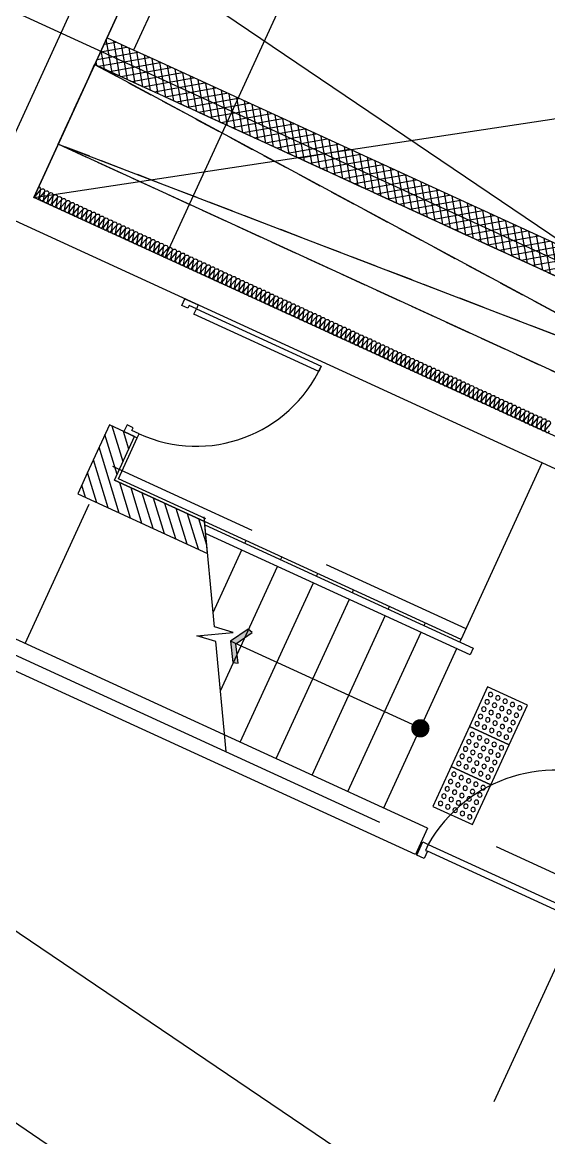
# Model space of a CAD drawing. Header units: millimetres. Extents: x -21000 to 567700, y 435000 to 850800.
# Drawn here: x 47609 to 51210, y 725484 to 733119 of the extents above; entities that cross this region are included whole.
import ezdxf
from ezdxf.xclip import XClip

# ---------------------------------------------------------------- set-up
doc = ezdxf.new("R2010")
doc.units = ezdxf.units.MM
doc.header["$LTSCALE"] = 700
doc.header["$XCLIPFRAME"] = 2
for name, pattern in [('AB_Pbase$0$AB_Pbase$0$CEN', [62, 60, -1, 0, -1]), ('AB_Pbase$0$HID', [2.3, 1.5, -0.8]), ('AB_Pbase$0$HIDDEN1', [0.375, 0.25, -0.125]), ('AB_Pbase$0$주차장기둥$0$CEN', [62, 60, -1, 0, -1])]:
    doc.linetypes.add(name, pattern=pattern)
doc.layers.get('0').update_dxf_attribs({"color": 2})
for name, color, linetype in [('AB_Pbase$0$A-09-계단', 4, 'Continuous'), ('AB_Pbase$0$AA-XXXX-CNTL', 1, 'Continuous'), ('AB_Pbase$0$AB_Pbase$0$CEN', 1, 'AB_Pbase$0$AB_Pbase$0$CEN'), ('AB_Pbase$0$AB_Pbase$0$DOOR', 4, 'Continuous'), ('AB_Pbase$0$AB_Pbase$0$ELE8', 8, 'Continuous'), ('AB_Pbase$0$AB_Pbase$0$WIN', 4, 'Continuous'), ('AB_Pbase$0$AB_Pbase$0$WIN1', 1, 'Continuous'), ('AB_Pbase$0$AB_Pbase$0$지하벽체', 7, 'Continuous'), ('AB_Pbase$0$AB_Shops$0$FIN', 6, 'Continuous'), ('AB_Pbase$0$da-open con', 1, 'Continuous'), ('AB_Pbase$0$da-open hid', 8, 'AB_Pbase$0$HIDDEN1'), ('AB_Pbase$0$DOOR', 4, 'Continuous'), ('AB_Pbase$0$FIN', 6, 'Continuous'), ('AB_Pbase$0$HAT', 8, 'Continuous'), ('AB_Pbase$0$HAT-BR', 5, 'Continuous'), ('AB_Pbase$0$hid', 7, 'AB_Pbase$0$HID'), ('AB_Pbase$0$INS', 8, 'Continuous'), ('AB_Pbase$0$LEAD', 7, 'Continuous'), ('AB_Pbase$0$STAIR', 6, 'Continuous'), ('AB_Pbase$0$WAL', 3, 'Continuous'), ('AB_Pbase$0$점자블럭', 5, 'Continuous'), ('AB_Pbase$0$주차장기둥$0$CEN_P', 244, 'AB_Pbase$0$주차장기둥$0$CEN'), ('MAK2', 7, 'Continuous')]:
    doc.layers.add(name, color=color, linetype=linetype)
doc.layers.add('AB_Pbase$0$AB_Pbase_지하1층_구조도void$0$DEF_TEXT', color=221, linetype='Continuous', plot=False)

# ---------------------------------------------------------------- blocks, each defined once
blk = doc.blocks.new('AB_Pbase$0$AB_Pbase$0$A$C2B26199C')
at = {"layer": 'AB_Pbase$0$AB_Pbase$0$ELE8'}
for p, q in [((1054.9, 1011), (1054.9, 2001)), ((1099.9, 2016), (1099.9, 1036))]:
    blk.add_line(p, q, dxfattribs=at)
at = {"layer": 'AB_Pbase$0$AB_Pbase$0$WIN'}
for points in [[(1054.9, 2001), (999.9, 2001), (999.9, 2056), (1099.9, 2056), (1099.9, 2016), (1054.9, 2016)], [(1054.9, 1011), (999.9, 1011), (999.9, 956), (1099.9, 956), (1099.9, 996), (1054.9, 996)], [(1099.9, 996), (1099.9, 1036), (2019.9, 1036), (2019.9, 996)]]:
    blk.add_lwpolyline(points, close=True, dxfattribs=at)
at = {"layer": 'AB_Pbase$0$AB_Pbase$0$WIN1'}
blk.add_arc((1010, 1010), 1010, 359.20495, 84.89349, dxfattribs=at)
blk = doc.blocks.new('AB_Pbase$0$점자블럭')
at = {"layer": 'AB_Pbase$0$점자블럭', "extrusion": (0, 0, -1)}
blk.add_lwpolyline([(0, 0), (300, 0), (300, 300), (0, 300)], close=True, dxfattribs=at)
at = {"layer": 'AB_Pbase$0$점자블럭', "color": 250}
for centre in [(-260, 260), (-205, 260), (-150, 260), (-95, 260), (-40, 260), (-260, 205), (-260, 150), (-205, 205), (-205, 150), (-150, 205), (-150, 150), (-95, 205), (-95, 150), (-40, 205), (-40, 150), (-260, 95), (-205, 95), (-150, 95), (-95, 95), (-40, 95), (-260, 40), (-205, 40), (-150, 40), (-95, 40), (-40, 40)]:
    blk.add_circle(centre, 15, dxfattribs=at)
blk = doc.blocks.new('AB_Pbase$0$D1000', base_point=(743247.5, 415396.9))
at = {"layer": 'AB_Pbase$0$DOOR'}
for points in [[(743317.5, 415396.9), (743277.5, 415396.9), (743277.5, 416336.9), (743317.5, 416336.9)], [(743277.5, 415396.9), (743277.5, 415341.9), (743297.5, 415341.9), (743297.5, 415296.9), (743247.5, 415296.9), (743247.5, 415396.9)], [(744217.5, 415396.9), (744217.5, 415341.9), (744197.5, 415341.9), (744197.5, 415296.9), (744247.5, 415296.9), (744247.5, 415396.9)]]:
    blk.add_lwpolyline(points, close=True, dxfattribs=at)
blk.add_arc((743277.5, 415396.9), 940, 0, 90, dxfattribs=at)
blk = doc.blocks.new('AB_Pbase$0$AB_Pbase_지하1층_골조')
for p, q in [((49755.3, 736427.8), (47687.2, 731920.9)), ((57357.8, 727483.6), (47687.2, 731920.9)), ((50298.9, 727421.8), (46163.4, 729319.4)), ((50382.3, 727603.6), (50298.9, 727421.8))]:
    blk.add_line(p, q)
blk.add_lwpolyline([(50382.3, 727603.6), (46246.8, 729501.2), (47331.2, 731864.3), (52484.5, 729499.6), (51316.8, 726954.7), (51453.1, 726892.2), (51528.2, 727055.8)])
blk = doc.blocks.new('AB_Pbase$0$주차장기둥$0$cen 1bl 지하')
at = {"layer": 'AB_Pbase$0$주차장기둥$0$CEN_P', "color": 5}
for p, q in [((-5869.5, 44398.7), (138277.3, 31606.6)), ((-6399.9, 38422.2), (137746.9, 25630))]:
    blk.add_line(p, q, dxfattribs=at)
blk = doc.blocks.new('AB_Pbase$0$주차장기둥')
at = {"rotation": 1.99999810188403}
blk.add_blockref('AB_Pbase$0$주차장기둥$0$cen 1bl 지하', (-253925.8, 27513.9), dxfattribs=at)
blk = doc.blocks.new('AB_Pbase$0$AB_Pbase_지붕층_구조도void')
for p, q in [((-1276.9, -4221.5), (7016.4, -8687.1)), ((7266.6, -8141.8), (-1527.2, -4766.9))]:
    blk.add_line(p, q)
blk.add_lwpolyline([(7266.6, -8141.8), (7016.4, -8687.1), (-1527.2, -4766.9), (-1276.9, -4221.5), (7266.6, -8141.8)])
blk = doc.blocks.new('AB_Pbase$0$AB_Pbase_지하1층_구조도void', base_point=(49381.2, 737051.4))
at = {"linetype": 'ByBlock'}
blk.add_line((47687.2, 731920.9), (69603.8, 735236.7), dxfattribs=at)
blk.add_lwpolyline([(56647.8, 728909.6), (56397.5, 728364.2), (47854, 732284.4), (48104.3, 732829.8)], close=True, dxfattribs=at)
for points in [[(56397.5, 728364.2), (48104.3, 732829.8)], [(47854, 732284.4), (56647.8, 728909.6)]]:
    blk.add_lwpolyline(points, dxfattribs=at)
at = {"layer": 'AB_Pbase$0$AB_Pbase_지하1층_구조도void$0$DEF_TEXT'}
for p, q in [((47687.2, 731920.9), (49755.3, 736427.8)), ((57903.1, 727233.3), (47687.2, 731920.9))]:
    blk.add_line(p, q, dxfattribs=at)
blk = doc.blocks.new('AB_Pbase')
at = {"layer": 'AB_Pbase$0$HAT'}
h = blk.add_hatch(dxfattribs=at)
h.set_pattern_fill('NET', color=256, scale=15, angle=100)
h.paths.add_polyline_path([(48104.3, 732829.8), (52535.1, 730796.7), (52151.4, 729960.5), (52333.2, 729877.1), (52716.9, 730713.3), (56639.1, 728913.6), (56264.1, 728073.4), (58009.2, 727272.7), (54371.1, 719342.3), (54552.8, 719259), (56646.2, 723821.7), (57691.3, 723342.2), (57745.5, 723460.4), (60717.2, 722097.1), (58958, 719496), (59123.7, 719383.9), (62204.9, 723939.8), (62039.2, 724051.9), (60830.7, 722265), (57874.4, 723621.3), (58529, 725048.3), (57438.3, 725548.7), (58274.4, 727371), (56529.3, 728171.8), (56913, 729007.9), (48505.8, 732865.6), (48432.5, 732899.2), (48306.4, 732957.1), (48324, 732949), (48187.7, 733011.6)])
h.paths.add_polyline_path([(57354.9, 725366.9), (56729.5, 724003.5)], flags=0)
h.paths.add_polyline_path([(57354.9, 725366.9), (56729.5, 724003.5)], flags=16)
h.paths.add_polyline_path([(56729.5, 724003.5), (57354.9, 725366.9), (58263.9, 724949.9), (57638.4, 723586.5)], flags=16)
at = {"layer": 'AB_Pbase$0$HAT-BR'}
h = blk.add_hatch(dxfattribs=at)
h.set_pattern_fill('ANSI31', color=256, scale=20, angle=62)
edge = h.paths.add_edge_path()
edge.add_line((48239.8, 729984), (48377.4, 730283.9))
edge.add_line((48377.4, 730283.9), (48204.7, 730363.2))
edge.add_line((48204.7, 730363.2), (48067.1, 730063.2))
edge.add_line((48067.1, 730063.2), (47987.9, 729890.6))
edge.add_line((47987.9, 729890.6), (48876.3, 729482.9))
edge.add_line((48876.3, 729482.9), (48855.8, 729701.3))
edge.add_line((48855.8, 729701.3), (48239.8, 729984))
edge.add_line((48239.8, 729984), (48855.8, 729701.3))
h.paths.add_polyline_path([(47485.7, 731793.4), (47403.9, 731830.9), (46319.6, 729467.8), (46401.4, 729430.3)])
h = blk.add_hatch(dxfattribs=at)
h.set_pattern_fill('ANSI31', color=256, scale=20, angle=145)
edge = h.paths.add_edge_path()
edge.add_line((56186.6, 723972), (54823.3, 724597.6))
edge.add_line((54823.3, 724597.6), (54543.8, 723988.7))
edge.add_line((54543.8, 723988.7), (53316.8, 724551.7))
edge.add_line((53316.8, 724551.7), (53358.5, 724642.6))
edge.add_line((53358.5, 724642.6), (54403.8, 724163))
edge.add_line((54403.8, 724163), (54724.9, 724862.8))
edge.add_line((54724.9, 724862.8), (54906.7, 724779.4))
edge.add_line((54906.7, 724779.4), (55215.3, 725452))
edge.add_line((55215.3, 725452), (55397.1, 725368.5))
edge.add_line((55397.1, 725368.5), (55088.5, 724696))
edge.add_line((55088.5, 724696), (56270, 724153.8))
edge.add_line((56270, 724153.8), (56186.6, 723972))
edge.add_line((54651.1, 721584.9), (54688.7, 721666.7))
edge.add_line((54688.7, 721666.7), (52543.7, 722650.9))
edge.add_line((52543.7, 722650.9), (52960.7, 723559.8))
edge.add_line((52960.7, 723559.8), (52878.9, 723597.3))
edge.add_line((52878.9, 723597.3), (52274.2, 722279.5))
edge.add_line((52274.2, 722279.5), (52356, 722241.9))
edge.add_line((52356, 722241.9), (52506.2, 722569.1))
edge.add_line((52506.2, 722569.1), (54651.1, 721584.9))
edge.add_line((50380.4, 718032.3), (49698.7, 718345.1))
edge.add_line((49698.7, 718345.1), (49661.2, 718263.3))
edge.add_line((49661.2, 718263.3), (50342.9, 717950.5))
edge.add_line((49717.3, 716587.2), (49035.6, 716899.9))
edge.add_line((49035.6, 716899.9), (48998.1, 716818.1))
edge.add_line((48998.1, 716818.1), (49679.8, 716505.4))
h.paths.add_polyline_path([(53882.4, 725568.4), (53800.6, 725606), (53963.3, 725960.4), (53581.5, 726135.6), (53619.1, 726217.4), (54000.8, 726042.2), (55047.6, 728323.5), (55129.4, 728286)])
h.paths.add_polyline_path([(42881, 697708.1), (42799.2, 697745.6), (45343.1, 703289.8), (45424.9, 703252.3)])
edge = h.paths.add_edge_path()
edge.add_line((50380.4, 718032.3), (50342.9, 717950.5))
edge.add_line((49717.3, 716587.2), (49679.8, 716505.4))
edge.add_line((51013.4, 715431.3), (48469.4, 709887.1))
edge.add_line((48469.4, 709887.1), (48387.6, 709924.7))
edge.add_line((48387.6, 709924.7), (50931.6, 715468.9))
edge.add_line((50931.6, 715468.9), (51013.4, 715431.3))
edge.add_line((48219.2, 709341.8), (45675.2, 703797.6))
edge.add_line((45675.2, 703797.6), (45593.4, 703835.1))
edge.add_line((45593.4, 703835.1), (48137.4, 709379.3))
edge.add_line((48137.4, 709379.3), (48219.2, 709341.8))
at = {"layer": 'AB_Pbase$0$A-09-계단'}
for p, q in [((50612, 728895.5), (48855.8, 729701.3)), ((49131.3, 729552.9), (49139.6, 729571.1)), ((48914.1, 729079.6), (49110.4, 729507.5)), ((49376.6, 729440.3), (49385, 729458.5)), ((48964.4, 728542), (49355.8, 729394.9)), ((49622, 729327.7), (49630.4, 729345.9)), ((49100.7, 728191.6), (49601.2, 729282.3)), ((49867.4, 729215.1), (49875.8, 729233.3)), ((49346.1, 728079), (49846.6, 729169.7)), ((50112.8, 729102.5), (50121.2, 729120.7)), ((49591.5, 727966.4), (50092, 729057.1)), ((50358.2, 728989.9), (50366.6, 729008.1)), ((48836.1, 728909.8), (48842.2, 728923)), ((49836.9, 727853.8), (50337.4, 728944.5)), ((50082.3, 727741.2), (50582.8, 728831.9))]:
    blk.add_line(p, q, dxfattribs=at)
blk.add_lwpolyline([(50603.6, 728877.3), (50612, 728895.5), (51166.7, 730104.3)], dxfattribs=at)
at = {"layer": 'AB_Pbase$0$AA-XXXX-CNTL'}
for p, q in [((47100.8, 733400.3), (57121.9, 728802)), ((50838.6, 725732.8), (53178.3, 730831.7))]:
    blk.add_line(p, q, dxfattribs=at)
at = {"layer": 'AB_Pbase$0$AB_Pbase$0$CEN'}
for p, q in [((48643.3, 734723.8), (30212, 694556)), ((44176.7, 730341), (50052.1, 727645.1)), ((50851, 727476.5), (54441.5, 725829))]:
    blk.add_line(p, q, dxfattribs=at)
at = {"layer": 'AB_Pbase$0$AB_Pbase$0$지하벽체'}
blk.add_line((50382.3, 727603.6), (50298.9, 727421.8), dxfattribs=at)
at = {"layer": 'AB_Pbase$0$AB_Shops$0$FIN'}
blk.add_lwpolyline([(48864.2, 729719.5), (48266.3, 729993.8), (48395.6, 730275.6)], dxfattribs=at)
at = {"layer": 'AB_Pbase$0$FIN'}
blk.add_line((49879.9, 736220), (48369.5, 732928.2), dxfattribs=at)
at = {"layer": 'AB_Pbase$0$hid'}
for p, q in [((50645.3, 728968.2), (48191.4, 730094.2)), ((47628.3, 728867.3), (48120.5, 729939.7))]:
    blk.add_line(p, q, dxfattribs=at)
at = {"layer": 'AB_Pbase$0$INS'}
blk.add_lwpolyline([(47720.4, 731993.2, -0.58953), (47729.2, 731968.8), (47700.4, 731935.8, 1.337394), (47726.2, 731923.9), (47732.5, 731967.3, -1.337395), (47758.3, 731955.5), (47729.5, 731922.4, 1.337395), (47755.3, 731910.6), (47761.6, 731954, -1.337395), (47787.4, 731942.1), (47758.6, 731909.1, 1.337395), (47784.4, 731897.3), (47790.7, 731940.6, -1.337394), (47816.5, 731928.8), (47787.7, 731895.8, 1.337394), (47813.5, 731883.9), (47819.8, 731927.3, -1.337394), (47845.6, 731915.4), (47816.8, 731882.4, 1.337394), (47842.6, 731870.6), (47848.8, 731913.9, -1.337394), (47874.7, 731902.1), (47845.9, 731869.1, 1.337394), (47871.7, 731857.2), (47877.9, 731900.6, -1.337394), (47903.7, 731888.8), (47875, 731855.7, 1.337394), (47900.8, 731843.9), (47907, 731887.3, -1.337394), (47932.8, 731875.4), (47904, 731842.4, 1.337394), (47929.8, 731830.5), (47936.1, 731873.9, -1.337395), (47961.9, 731862.1), (47933.1, 731829, 1.337395), (47958.9, 731817.2), (47965.2, 731860.6, -1.337395), (47991, 731848.7), (47962.2, 731815.7, 1.337394), (47988, 731803.9), (47994.3, 731847.2, -1.337394), (48020.1, 731835.4), (47991.3, 731802.4, 1.337394), (48017.1, 731790.5), (48023.4, 731833.9, -1.337394), (48049.2, 731822), (48020.4, 731789, 1.337394), (48046.2, 731777.2), (48052.4, 731820.5, -1.337395), (48078.3, 731808.7), (48049.5, 731775.7, 1.337395), (48075.3, 731763.8), (48081.5, 731807.2, -1.337394), (48107.3, 731795.4), (48078.5, 731762.3, 1.337395), (48104.4, 731750.5), (48110.6, 731793.9, -1.337395), (48136.4, 731782), (48107.6, 731749, 1.337394), (48133.4, 731737.1), (48139.7, 731780.5, -1.337394), (48165.5, 731768.7), (48136.7, 731735.6, 1.337394), (48162.5, 731723.8), (48168.8, 731767.2, -1.337395), (48194.6, 731755.3), (48165.8, 731722.3, 1.337394), (48191.6, 731710.5), (48197.9, 731753.8, -1.337394), (48223.7, 731742), (48194.9, 731709, 1.337395), (48220.7, 731697.1), (48227, 731740.5, -1.337395), (48252.8, 731728.6), (48224, 731695.6, 1.337394), (48249.8, 731683.8), (48256, 731727.1, -1.337394), (48281.9, 731715.3), (48253.1, 731682.3, 1.337394), (48278.9, 731670.4), (48285.1, 731713.8, -1.337395), (48310.9, 731702), (48282.1, 731668.9, 1.337395), (48308, 731657.1), (48314.2, 731700.5, -1.337395), (48340, 731688.6), (48311.2, 731655.6, 1.337395), (48337, 731643.7), (48343.3, 731687.1, -1.337395), (48369.1, 731675.3), (48340.3, 731642.2, 1.337395), (48366.1, 731630.4), (48372.4, 731673.8, -1.337394), (48398.2, 731661.9), (48369.4, 731628.9, 1.337394), (48395.2, 731617.1), (48401.5, 731660.4, -1.337394), (48427.3, 731648.6), (48398.5, 731615.5, 1.337395), (48424.3, 731603.7), (48430.6, 731647.1, -1.337395), (48456.4, 731635.2), (48427.6, 731602.2, 1.337395), (48453.4, 731590.4), (48459.6, 731633.7, -1.337394), (48485.4, 731621.9), (48456.7, 731588.9, 1.337394), (48482.5, 731577), (48488.7, 731620.4, -1.337394), (48514.5, 731608.6), (48485.7, 731575.5, 1.337394), (48511.6, 731563.7), (48517.8, 731607, -1.337394), (48543.6, 731595.2), (48514.8, 731562.2, 1.337394), (48540.6, 731550.3), (48546.9, 731593.7, -1.337394), (48572.7, 731581.9), (48543.9, 731548.8, 1.337394), (48569.7, 731537), (48576, 731580.4, -1.337394), (48601.8, 731568.5), (48573, 731535.5, 1.337394), (48598.8, 731523.7), (48605.1, 731567, -1.337395), (48630.9, 731555.2), (48602.1, 731522.1, 1.337395), (48627.9, 731510.3), (48634.2, 731553.7, -1.337395), (48660, 731541.8), (48631.2, 731508.8, 1.337394), (48657, 731497), (48663.2, 731540.3, -1.337394), (48689, 731528.5), (48660.3, 731495.5, 1.337394), (48686.1, 731483.6), (48692.3, 731527, -1.337395), (48718.1, 731515.2), (48689.3, 731482.1, 1.337395), (48715.1, 731470.3), (48721.4, 731513.6, -1.337394), (48747.2, 731501.8), (48718.4, 731468.8, 1.337394), (48744.2, 731456.9), (48750.5, 731500.3, -1.337394), (48776.3, 731488.5), (48747.5, 731455.4, 1.337395), (48773.3, 731443.6), (48779.6, 731487, -1.337395), (48805.4, 731475.1), (48776.6, 731442.1, 1.337395), (48802.4, 731430.2), (48808.7, 731473.6, -1.337395), (48834.5, 731461.8), (48805.7, 731428.7, 1.337395), (48831.5, 731416.9), (48837.8, 731460.3, -1.337394), (48863.6, 731448.4), (48834.8, 731415.4, 1.337395), (48860.6, 731403.6), (48866.8, 731446.9, -1.337394), (48892.6, 731435.1), (48863.9, 731402.1, 1.337394), (48889.7, 731390.2), (48895.9, 731433.6, -1.337394), (48921.7, 731421.7), (48892.9, 731388.7, 1.337394), (48918.7, 731376.9), (48925, 731420.2, -1.337394), (48950.8, 731408.4), (48922, 731375.4, 1.337394), (48947.8, 731363.5), (48954.1, 731406.9, -1.337394), (48979.9, 731395.1), (48951.1, 731362, 1.337394), (48976.9, 731350.2), (48983.2, 731393.6, -1.337394), (49009, 731381.7), (48980.2, 731348.7, 1.337394), (49006, 731336.8), (49012.3, 731380.2, -1.337394), (49038.1, 731368.4), (49009.3, 731335.3, 1.337394), (49035.1, 731323.5), (49041.3, 731366.9, -1.337394), (49067.2, 731355), (49038.4, 731322, 1.337394), (49064.2, 731310.2), (49070.4, 731353.5, -1.337395), (49096.2, 731341.7), (49067.5, 731308.7, 1.337395), (49093.3, 731296.8), (49099.5, 731340.2, -1.337394), (49125.3, 731328.3), (49096.5, 731295.3, 1.337394), (49122.3, 731283.5), (49128.6, 731326.8, -1.337394), (49154.4, 731315), (49125.6, 731282, 1.337394), (49151.4, 731270.1), (49157.7, 731313.5, -1.337395), (49183.5, 731301.7), (49154.7, 731268.6, 1.337394), (49180.5, 731256.8), (49186.8, 731300.2, -1.337394), (49212.6, 731288.3), (49183.8, 731255.3, 1.337394), (49209.6, 731243.4), (49215.9, 731286.8, -1.337395), (49241.7, 731275), (49212.9, 731241.9, 1.337394), (49238.7, 731230.1), (49244.9, 731273.5, -1.337394), (49270.8, 731261.6), (49242, 731228.6, 1.337394), (49267.8, 731216.8), (49274, 731260.1, -1.337395), (49299.8, 731248.3), (49271.1, 731215.3, 1.337395), (49296.9, 731203.4), (49303.1, 731246.8, -1.337395), (49328.9, 731234.9), (49300.1, 731201.9, 1.337395), (49325.9, 731190.1), (49332.2, 731233.4, -1.337395), (49358, 731221.6), (49329.2, 731188.6, 1.337395), (49355, 731176.7), (49361.3, 731220.1, -1.337395), (49387.1, 731208.3), (49358.3, 731175.2, 1.337395), (49384.1, 731163.4), (49390.4, 731206.8, -1.337394), (49416.2, 731194.9), (49387.4, 731161.9, 1.337394), (49413.2, 731150), (49419.5, 731193.4, -1.337394), (49445.3, 731181.6), (49416.5, 731148.5, 1.337395), (49442.3, 731136.7), (49448.5, 731180.1, -1.337395), (49474.4, 731168.2), (49445.6, 731135.2, 1.337395), (49471.4, 731123.4), (49477.6, 731166.7, -1.337395), (49503.4, 731154.9), (49474.6, 731121.9, 1.337394), (49500.5, 731110), (49506.7, 731153.4, -1.337394), (49532.5, 731141.5), (49503.7, 731108.5, 1.337394), (49529.5, 731096.7), (49535.8, 731140, -1.337395), (49561.6, 731128.2), (49532.8, 731095.2, 1.337395), (49558.6, 731083.3), (49564.9, 731126.7, -1.337395), (49590.7, 731114.9), (49561.9, 731081.8, 1.337394), (49587.7, 731070), (49594, 731113.4, -1.337394), (49619.8, 731101.5), (49591, 731068.5, 1.337395), (49616.8, 731056.6), (49623.1, 731100, -1.337395), (49648.9, 731088.2), (49620.1, 731055.1, 1.337395), (49645.9, 731043.3), (49652.1, 731086.7, -1.337395), (49677.9, 731074.8), (49649.2, 731041.8, 1.337395), (49675, 731030), (49681.2, 731073.3, -1.337394), (49707, 731061.5), (49678.2, 731028.4, 1.337394), (49704.1, 731016.6), (49710.3, 731060, -1.337394), (49736.1, 731048.1), (49707.3, 731015.1, 1.337394), (49733.1, 731003.3), (49739.4, 731046.6, -1.337395), (49765.2, 731034.8), (49736.4, 731001.8, 1.337395), (49762.2, 730989.9), (49768.5, 731033.3, -1.337395), (49794.3, 731021.5), (49765.5, 730988.4, 1.337395), (49791.3, 730976.6), (49797.6, 731019.9, -1.337395), (49823.4, 731008.1), (49794.6, 730975.1, 1.337395), (49820.4, 730963.2), (49826.7, 731006.6, -1.337394), (49852.5, 730994.8), (49823.7, 730961.7, 1.337394), (49849.5, 730949.9), (49855.7, 730993.3, -1.337395), (49881.5, 730981.4), (49852.8, 730948.4, 1.337395), (49878.6, 730936.6), (49884.8, 730979.9, -1.337394), (49910.6, 730968.1), (49881.8, 730935, 1.337394), (49907.6, 730923.2), (49913.9, 730966.6, -1.337394), (49939.7, 730954.7), (49910.9, 730921.7, 1.337394), (49936.7, 730909.9), (49943, 730953.2, -1.337394), (49968.8, 730941.4), (49940, 730908.4, 1.337394), (49965.8, 730896.5), (49972.1, 730939.9, -1.337394), (49997.9, 730928.1), (49969.1, 730895, 1.337394), (49994.9, 730883.2), (50001.2, 730926.5, -1.337394), (50027, 730914.7), (49998.2, 730881.7, 1.337394), (50024, 730869.8), (50030.3, 730913.2, -1.337394), (50056.1, 730901.4), (50027.3, 730868.3, 1.337394), (50053.1, 730856.5), (50059.3, 730899.9, -1.337394), (50085.1, 730888), (50056.4, 730855, 1.337394), (50082.2, 730843.1), (50088.4, 730886.5, -1.337394), (50114.2, 730874.7), (50085.4, 730841.6, 1.337394), (50111.2, 730829.8), (50117.5, 730873.2, -1.337394), (50143.3, 730861.3), (50114.5, 730828.3, 1.337394), (50140.3, 730816.5), (50146.6, 730859.8, -1.337394), (50172.4, 730848), (50143.6, 730815, 1.337394), (50169.4, 730803.1), (50175.7, 730846.5, -1.337395), (50201.5, 730834.6), (50172.7, 730801.6, 1.337394), (50198.5, 730789.8), (50204.8, 730833.1, -1.337394), (50230.6, 730821.3), (50201.8, 730788.3, 1.337395), (50227.6, 730776.4), (50233.9, 730819.8, -1.337395), (50259.7, 730808), (50230.9, 730774.9, 1.337395), (50256.7, 730763.1), (50262.9, 730806.5, -1.337394), (50288.7, 730794.6), (50260, 730761.6, 1.337394), (50285.8, 730749.7), (50292, 730793.1, -1.337394), (50317.8, 730781.3), (50289, 730748.2, 1.337394), (50314.8, 730736.4), (50321.1, 730779.8, -1.337394), (50346.9, 730767.9), (50318.1, 730734.9, 1.337395), (50343.9, 730723.1), (50350.2, 730766.4, -1.337394), (50376, 730754.6), (50347.2, 730721.6, 1.337394), (50373, 730709.7), (50379.3, 730753.1, -1.337394), (50405.1, 730741.2), (50376.3, 730708.2, 1.337394), (50402.1, 730696.4), (50408.4, 730739.7, -1.337394), (50434.2, 730727.9), (50405.4, 730694.9, 1.337395), (50431.2, 730683), (50437.4, 730726.4, -1.337395), (50463.3, 730714.6), (50434.5, 730681.5, 1.337394), (50460.3, 730669.7), (50466.5, 730713.1, -1.337394), (50492.3, 730701.2), (50463.6, 730668.2, 1.337394), (50489.4, 730656.3), (50495.6, 730699.7, -1.337395), (50521.4, 730687.9), (50492.6, 730654.8, 1.337395), (50518.4, 730643), (50524.7, 730686.4, -1.337395), (50550.5, 730674.5), (50521.7, 730641.5, 1.337394), (50547.5, 730629.7), (50553.8, 730673, -1.337394), (50579.6, 730661.2), (50550.8, 730628.2, 1.337394), (50576.6, 730616.3), (50582.9, 730659.7, -1.337394), (50608.7, 730647.8), (50579.9, 730614.8, 1.337394), (50605.7, 730603), (50612, 730646.3, -1.337394), (50637.8, 730634.5), (50609, 730601.5, 1.337395), (50634.8, 730589.6), (50641, 730633, -1.337395), (50666.9, 730621.2), (50638.1, 730588.1, 1.337395), (50663.9, 730576.3), (50670.1, 730619.7, -1.337395), (50695.9, 730607.8), (50667.1, 730574.8, 1.337395), (50693, 730562.9), (50699.2, 730606.3, -1.337394), (50725, 730594.5), (50696.2, 730561.4, 1.337394), (50722, 730549.6), (50728.3, 730593, -1.337394), (50754.1, 730581.1), (50725.3, 730548.1, 1.337394), (50751.1, 730536.3), (50757.4, 730579.6, -1.337394), (50783.2, 730567.8), (50754.4, 730534.8, 1.337394), (50780.2, 730522.9), (50786.5, 730566.3, -1.337395), (50812.3, 730554.4), (50783.5, 730521.4, 1.337395), (50809.3, 730509.6), (50815.6, 730552.9, -1.337395), (50841.4, 730541.1), (50812.6, 730508.1, 1.337395), (50838.4, 730496.2), (50844.6, 730539.6, -1.337394), (50870.4, 730527.8), (50841.7, 730494.7, 1.337394), (50867.5, 730482.9), (50873.7, 730526.3, -1.337394), (50899.5, 730514.4), (50870.7, 730481.4, 1.337394), (50896.6, 730469.5), (50902.8, 730512.9, -1.337395), (50928.6, 730501.1), (50899.8, 730468, 1.337395), (50925.6, 730456.2), (50931.9, 730499.6, -1.337394), (50957.7, 730487.7), (50928.9, 730454.7, 1.337395), (50954.7, 730442.9), (50961, 730486.2, -1.337394), (50986.8, 730474.4), (50958, 730441.3, 1.337394), (50983.8, 730429.5), (50990.1, 730472.9, -1.337394), (51015.9, 730461), (50987.1, 730428, 1.337394), (51012.9, 730416.2), (51019.2, 730459.5, -1.337394), (51045, 730447.7), (51016.2, 730414.7, 1.337394), (51042, 730402.8), (51048.2, 730446.2, -1.337394), (51074, 730434.4), (51045.3, 730401.3, 1.337394), (51071.1, 730389.5), (51077.3, 730432.8, -1.337394), (51103.1, 730421), (51074.3, 730388, 1.337394), (51100.1, 730376.1), (51106.4, 730419.5, -1.337394), (51132.2, 730407.7), (51103.4, 730374.6, 1.337394), (51129.2, 730362.8), (51135.5, 730406.2, -1.337394), (51161.3, 730394.3), (51132.5, 730361.3, 1.337394), (51158.3, 730349.5), (51164.6, 730392.8, -1.337395), (51190.4, 730381), (51161.6, 730347.9, 1.337394), (51187.4, 730336.1), (51193.7, 730379.5, -1.337394), (51219.5, 730367.6), (51190.7, 730334.6, 1.337394), (51216.5, 730322.8)], format="xyb", dxfattribs=at)
at = {"layer": 'AB_Pbase$0$LEAD'}
blk.add_line((50332.6, 728286.6), (49032.9, 728882.9), dxfattribs=at)
blk.add_lwpolyline([(49003.3, 728127.1), (48932.7, 728881.3), (48803.5, 728919.4), (49052.4, 728942.7), (48923.3, 728980.8), (48852.7, 729735)], dxfattribs=at)
blk.add_lwpolyline([(49182.2, 728941.7), (49154.4, 728964.7), (49032.9, 728882.9), (49050.2, 728737.5), (49085.7, 728731.4), (49070.8, 728865.5)], close=True, dxfattribs=at)
at = {"layer": 'AB_Pbase$0$LEAD', "const_width": 62.5}
blk.add_lwpolyline([(50361, 728273.5, -1), (50304.2, 728299.6, -1)], format="xyb", close=True, dxfattribs=at)
at = {"layer": 'AB_Pbase$0$LEAD'}
for points in [[(49032.9, 728882.9), (49070.8, 728865.5), (49154.4, 728964.7), (49182.2, 728941.7)], [(49050.2, 728737.5), (49085.7, 728731.4), (49032.9, 728882.9), (49070.8, 728865.5)]]:
    blk.add_solid(points, dxfattribs=at)
at = {"layer": 'AB_Pbase$0$STAIR'}
blk.add_lwpolyline([(48858, 729678.3), (50694.5, 728835.6), (50673.7, 728790.2), (48863.4, 729620.9)], dxfattribs=at)
at = {"layer": 'AB_Pbase$0$WAL', "color": 192}
blk.add_line((50439.4, 735555.4), (48583.1, 731509.9), dxfattribs=at)
at = {"layer": 'AB_Pbase$0$WAL'}
for points in [[(58529, 725048.3), (57438.3, 725548.7), (58274.4, 727371), (56529.3, 728171.8), (56913, 729007.9), (48505.8, 732865.6), (48324, 732949), (48187.7, 733011.6), (48104.3, 732829.8), (52535.1, 730796.7), (52151.4, 729960.5), (52333.2, 729877.1), (52716.9, 730713.3), (56647.8, 728909.6), (56264.1, 728073.4), (58009.2, 727272.7), (54371.1, 719342.3)], [(48239.8, 729984), (48377.4, 730283.9), (48204.7, 730363.2), (48067.1, 730063.2), (48067.1, 730063.2), (47987.9, 729890.6), (48876.3, 729482.9), (48855.8, 729701.3), (48239.8, 729984), (48855.8, 729701.3)]]:
    blk.add_lwpolyline(points, dxfattribs=at)
for name, p, rotation in [('AB_Pbase$0$AB_Pbase_지하1층_골조', (0, 0), 359.9999999999999), ('AB_Pbase$0$주차장기둥', (231892.5, 539971.5), 329.0000000345588)]:
    blk.add_blockref(name, p, dxfattribs=dict(rotation=rotation))
at = {"xscale": -0.9999999999999925, "rotation": 65.3517270733259}
for p in [(50940.5, 728172.7), (50815.3, 727900), (50690.2, 727627.3)]:
    blk.add_blockref('AB_Pbase$0$점자블럭', p, dxfattribs=at)
at = {"layer": 'AB_Pbase$0$AB_Pbase$0$DOOR', "rotation": 65.35172707332607}
blk.add_blockref('AB_Pbase$0$AB_Pbase$0$A$C2B26199C', (51759.6, 725651.4), dxfattribs=at)
at = {"layer": 'AB_Pbase$0$da-open con', "rotation": 359.9999999999999}
blk.add_blockref('AB_Pbase$0$AB_Pbase_지하1층_구조도void', (49381.2, 737051.4), dxfattribs=at)
at = {"layer": 'AB_Pbase$0$da-open hid', "rotation": 359.9999999999999}
blk.add_blockref('AB_Pbase$0$AB_Pbase_지붕층_구조도void', (49380.9, 737051.6), dxfattribs=at)
at = {"layer": 'AB_Pbase$0$INS', "rotation": 245.3517270776963}
blk.add_blockref('AB_Pbase$0$D1000', (48812.6, 731184.5), dxfattribs=at)

msp = doc.modelspace()

# ---------------------------------------------------------------- block references
ref = msp.add_blockref('AB_Pbase', (0, 0))
XClip(ref).set_block_clipping_path([(-0.000000015, 445500.0000000148), (493845.7187941075, 839949.3912975936)])

# ---------------------------------------------------------------- next in the draw order: linework, layer by layer
at = {"layer": 'MAK2'}
msp.add_line((43919.8, 728049.7), (99012.6, 690789.2), dxfattribs=at)

doc.saveas('drawing.dxf')
